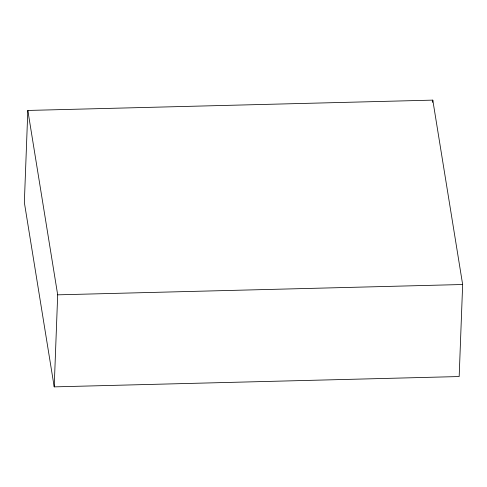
<?xml version="1.0" encoding="UTF-8"?>
<svg xmlns="http://www.w3.org/2000/svg" width="487" height="487" viewBox="0 0 487 487"><rect width="100%" height="100%" fill="white"/><g stroke="black" fill="none" stroke-linecap="round" stroke-linejoin="round"><path stroke-width="0.73" d="M27.826 110.452L24.35 202.489L54.209 386.873L459.174 376.548L462.65 284.511L432.791 100.127L27.826 110.452L57.685 294.836L54.209 386.873M432.706 102.392L432.791 100.127M57.685 294.836L462.65 284.511"/></g></svg>
